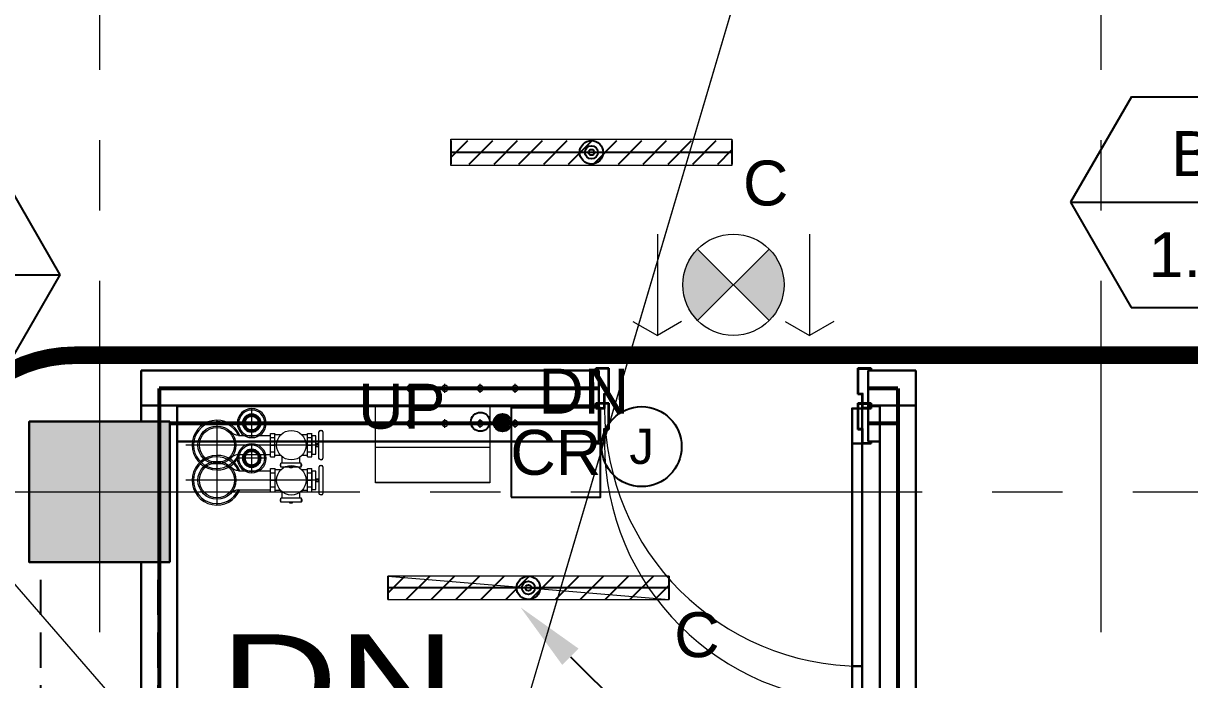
# Model space of a CAD drawing. Header units: inches. Extents: x -26575 to 27, y -11337 to 2257.
# Drawn here: x -22154 to -21954.9, y 989.1 to 1101.2 of the extents above; entities that cross this region are included whole.
import ezdxf
from ezdxf import colors
from ezdxf.entities.mleader import LeaderData, LeaderLine
from ezdxf.enums import TextEntityAlignment as Align
from ezdxf.math import Vec2, Vec3

# ---------------------------------------------------------------- set-up
doc = ezdxf.new("R2010")
doc.units = ezdxf.units.IN
doc.header["$LTSCALE"] = 48
doc.header["$MEASUREMENT"] = 0
for name, pattern in [('A106$0$CENTER', [2, 1.25, -0.25, 0.25, -0.25]), ('A106$0$DGN Style 2', [238.33932, 143.003592, -95.335728]), ('A106$0$DGN Style 4', [381.581252, 190.671456, -95.335728, 0.238339, -95.335728]), ('A112$0$CENTER', [2, 1.25, -0.25, 0.25, -0.25]), ('DASHED2', [0.375, 0.25, -0.125]), ('NB - 12th floor_plan$0$HIDDEN2', [0.1875, 0.125, -0.0625])]:
    doc.linetypes.add(name, pattern=pattern)
for name, color, linetype in [('A-Detl-Iden', 3, 'Continuous'), ('A106$0$A-ANNO-TEXT', 8, 'Continuous'), ('A106$0$A-AREA-IDEN', 8, 'Continuous'), ('A106$0$A-DOOR', 8, 'Continuous'), ('A106$0$A-DOOR-FRAM', 8, 'Continuous'), ('A106$0$A-FLOR-SLEEVE', 8, 'Continuous'), ('A106$0$A-FLOR-SPRK', 8, 'Continuous'), ('A106$0$A-GRID-GRDP0-15', 8, 'Continuous'), ('A106$0$A-WALL-FULL-INTR', 8, 'Continuous'), ('A106$0$bc105-11 - A-WALL-FIRE', 8, 'Continuous'), ('A106$0$E-RISER-SLEEVE', 8, 'Continuous'), ('A112$0$A-ANNO-IDEN', 8, 'Continuous'), ('A112$0$A-ANNO-PATT-1-12', 8, 'Continuous'), ('A112$0$A-DOOR', 8, 'Continuous'), ('A112$0$A-DOOR-FRAM', 8, 'Continuous'), ('A112$0$A-FLOR-SLEEVE', 8, 'Continuous'), ('A112$0$A-FLOR-SPRK', 8, 'Continuous'), ('A112$0$A-GRID-GRDP0-15', 8, 'Continuous'), ('A112$0$A-WALL-FULL-INTR', 8, 'Continuous'), ('A112$0$bc112 - A-WALL-FIRE', 8, 'Continuous'), ('A112$0$E-RISER-SLEEVE', 8, 'Continuous'), ('A612$0$A-COLS-COL1-12', 8, 'Continuous'), ('A612$0$A-FLOR-SLEEVE', 8, 'Continuous'), ('A612$0$br612 - E-Lite', 3, 'Continuous'), ('A612$0$Level 36', 8, 'Continuous'), ('E-Lite', 53, 'Continuous'), ('E-Lite-Emer', 13, 'Continuous'), ('E-Powr-Devc', 233, 'Continuous'), ('E-Powr-Devc @ 96', 233, 'Continuous'), ('E-TEXT', 6, 'Continuous'), ('EWIRE', 2, 'Continuous'), ('EWIRE @ 48', 2, 'Continuous'), ('M-HVAC-blck', 6, 'Continuous'), ('M-HVAC-TEXT', 6, 'Continuous'), ('NB - 12th floor_plan$0$STCBEAMS', 1, 'NB - 12th floor_plan$0$HIDDEN2'), ('NB - 12th floor_plan$0$STCCOLS1', 1, 'NB - 12th floor_plan$0$HIDDEN2'), ('XREF', 7, 'Continuous')]:
    doc.layers.add(name, color=color, linetype=linetype)
doc.styles.add('A106$0$style-Arial', font='arial.ttf')
doc.styles.add('M08', font='arial.ttf', dxfattribs={"height": 7.68})
doc.styles.add('MAMEP ANNO', font='arial.ttf', dxfattribs={"height": 0.078125})
doc.styles.get("Standard").update_dxf_attribs({"font": 'simplex.shx'})

# ---------------------------------------------------------------- blocks, each defined once
blk = doc.blocks.new('*U428')
at = {"layer": 'A106$0$A-DOOR', "linetype": 'Continuous', "lineweight": 0}
blk.add_arc((22, 18.56), 44, 180, 270, dxfattribs=at)
at = {"layer": 'A106$0$A-DOOR', "linetype": 'Continuous', "lineweight": 30}
blk.add_3dface([(22, -25.44), (20.25, -25.44), (20.25, 18.56), (22, 18.56)], dxfattribs=at)
at = {"layer": 'A106$0$A-DOOR-FRAM', "linetype": 'Continuous', "lineweight": 30}
for p, q in [((-21.25, 25.44), (-23.5, 25.44)), ((-23.5, 25.44), (-23.5, 25.06)), ((-21.25, 20.98), (-21.25, 25.44)), ((21.25, 25.44), (23.5, 25.44)), ((21.25, 20.98), (21.25, 25.44)), ((23.5, 25.44), (23.5, 25.06)), ((-22, 18.56), (-22, 20.98)), ((-22, 20.98), (-21.25, 20.98)), ((22, 20.98), (21.25, 20.98)), ((22, 18.56), (22, 20.98)), ((-23.5, 18.56), (-23.5, 18.94)), ((-23.5, 18.56), (-22, 18.56)), ((23.5, 18.56), (22, 18.56)), ((23.5, 18.56), (23.5, 18.94))]:
    blk.add_line(p, q, dxfattribs=at)
at = {"layer": 'A106$0$A-DOOR-FRAM', "linetype": 'Continuous', "lineweight": 13}
for p, q in [((-23.35, 25.06), (-23.5, 25.06)), ((-21.4, 25.29), (-23.35, 25.29)), ((-23.35, 25.29), (-23.35, 25.06)), ((-21.4, 21.13), (-21.4, 25.29)), ((21.4, 21.13), (21.4, 25.29)), ((21.4, 25.29), (23.35, 25.29)), ((23.35, 25.29), (23.35, 25.06)), ((23.35, 25.06), (23.5, 25.06)), ((-22.15, 18.71), (-22.15, 21.13)), ((-22.15, 21.13), (-21.4, 21.13)), ((22.15, 21.13), (21.4, 21.13)), ((22.15, 18.71), (22.15, 21.13)), ((-23.5, 18.94), (-23.35, 18.94)), ((-23.35, 18.71), (-23.35, 18.94)), ((-23.35, 18.71), (-22.15, 18.71)), ((23.35, 18.71), (22.15, 18.71)), ((23.5, 18.94), (23.35, 18.94)), ((23.35, 18.71), (23.35, 18.94))]:
    blk.add_line(p, q, dxfattribs=at)
blk = doc.blocks.new('*D432', base_point=(0, 0))
at = {"linetype": 'Continuous', "lineweight": 0}
for p, q in [((0.75, 0), (-0.75, 0)), ((0, -0.75), (0, 0.75))]:
    blk.add_line(p, q, dxfattribs=at)
blk = doc.blocks.new('*U431')
at = {"layer": 'A106$0$E-RISER-SLEEVE', "linetype": 'Continuous', "lineweight": 13, "extrusion": (0, 0, -1)}
blk.add_circle((0, 0), 0.5, dxfattribs=at)
at = {"linetype": 'Continuous', "lineweight": 0}
blk.add_blockref('*D432', (0, 0), dxfattribs=at)
blk = doc.blocks.new('*U433')
at = {"layer": 'A106$0$A-FLOR-SLEEVE', "linetype": 'Continuous', "lineweight": 13, "extrusion": (0, 0, -1)}
for radius in [19.8, 17.8]:
    blk.add_circle((117.7, 20.8, 0), radius, dxfattribs=at)
at = {"layer": 'A106$0$A-FLOR-SLEEVE', "linetype": 'Continuous', "lineweight": 13}
for radius, start, end in [(34, 22.4795, 337.5205), (32, 23.9695, 336.0305)]:
    blk.add_arc((-165.2, -9.2, 0), radius, start, end, dxfattribs=at)
at = {"layer": 'A106$0$A-FLOR-SPRK', "linetype": 'A106$0$DGN Style 4', "lineweight": 0}
for p, q in [((-117.7, 1, 0), (-117.7, 40.7, 0)), ((-165.2, 25.5, 0), (-165.2, -9.2, 0)), ((-97.9, 20.8, 0), (-137.5, 20.8, 0)), ((-165.2, -9.2, 0), (-207.5, -9.2, 0)), ((-165.2, -9.2, 0), (-165.2, -43.8, 0)), ((-26.1, -9.2, 0), (-165.2, -9.2, 0))]:
    blk.add_line(p, q, dxfattribs=at)
at = {"layer": 'A106$0$A-FLOR-SPRK', "linetype": 'Continuous', "lineweight": 13}
for p, q in [((-135.7, 3.8, 0), (-91.9, 3.8, 0)), ((-91.9, -25.2, 0), (-91.9, 6.8, 0)), ((-91.9, 6.8, 0), (-85.9, 6.8, 0)), ((-91.8, 1, 0), (-85.9, 1, 0)), ((-85.9, -25.1, 0), (-85.9, 7, 0)), ((-77.9, 4.8, 0), (-85.9, 4.8, 0)), ((-41.6, 4.8, 0), (-49.1, 4.8, 0)), ((-41.6, -25.2, 0), (-41.6, 6.8, 0)), ((-41.6, 6.8, 0), (-35.6, 6.8, 0)), ((-41.5, 1, 0), (-35.6, 1, 0)), ((-35.6, -25.1, 0), (-35.6, 7, 0)), ((-91.8, -9.2, 0), (-85.9, -9.2, 0)), ((-41.5, -9.2, 0), (-35.6, -9.2, 0)), ((-135.7, -22.2, 0), (-91.9, -22.2, 0)), ((-91.9, -18.4, 0), (-85.9, -18.4, 0)), ((-91.9, -25.2, 0), (-85.9, -25.2, 0)), ((-91.8, -18.4, 0), (-85.8, -18.4, 0)), ((-78.1, -23.2, 0), (-85.9, -23.2, 0)), ((-75.9, -33.9, 0), (-75.9, -25, 0)), ((-51.9, -33.9, 0), (-51.9, -25.8, 0)), ((-41.6, -23.2, 0), (-49.1, -23.2, 0)), ((-41.6, -18.4, 0), (-35.6, -18.4, 0)), ((-41.6, -25.2, 0), (-35.6, -25.2, 0)), ((-41.5, -18.4, 0), (-35.5, -18.4, 0)), ((-49.9, -33.9, 0), (-77.9, -33.9, 0)), ((-77.9, -39.3, 0), (-77.9, -33.9, 0)), ((-49.9, -39.3, 0), (-77.9, -39.3, 0)), ((-49.9, -39.3, 0), (-49.9, -33.9, 0))]:
    blk.add_line(p, q, dxfattribs=at)
at = {"layer": 'A106$0$A-FLOR-SPRK', "linetype": 'Continuous', "lineweight": 13, "elevation": 0, "flags": 128}
for points in [[(-25.8, -27.2), (-25.8, 8.9)], [(-23.8, 10.9), (-22.6, 10.9)], [(-20.6, 8.9), (-20.6, -27.2)], [(-22.6, -29.2), (-23.8, -29.2)]]:
    blk.add_lwpolyline(points, dxfattribs=at)
at = {"layer": 'A106$0$A-FLOR-SPRK', "linetype": 'Continuous', "lineweight": 30, "extrusion": (0, 0, -1)}
for radius in [11.8, 9.81]:
    blk.add_circle((117.7, 20.8, 0), radius, dxfattribs=at)
at = {"layer": 'A106$0$A-FLOR-SPRK', "linetype": 'Continuous', "lineweight": 13}
for radius in [26, 24]:
    blk.add_circle((-165.2, -9.2, 0), radius, dxfattribs=at)
at = {"layer": 'A106$0$A-FLOR-SPRK', "linetype": 'Continuous', "lineweight": 13, "extrusion": (0, 0, -1)}
for centre, radius, start, end in [((135.3, 18.8, 0), 14.9, 271.6029, 316.2822), ((23.8, -27.2, 0), 2, 270, 360)]:
    blk.add_arc(centre, radius, start, end, dxfattribs=at)
at = {"layer": 'A106$0$A-FLOR-SPRK', "linetype": 'Continuous', "lineweight": 13}
for centre, radius, start, end in [((-23.8, 8.9, 0), 2, 90, 180), ((-22.6, 8.9, 0), 2, 0, 90), ((-135.3, -37.1, 0), 14.9, 91.6029, 136.2822), ((-22.6, -27.2, 0), 2, 270, 0)]:
    blk.add_arc(centre, radius, start, end, dxfattribs=at)
blk.add_ellipse((-63.6, -9.2, 0), major_axis=(0, -20.2), ratio=0.999989, dxfattribs=at)
at = {"layer": 'A106$0$A-FLOR-SPRK', "linetype": 'A106$0$DGN Style 2', "lineweight": 0}
for points in [[(29.7, 43.8, 0), (29.7, 43.8, 0), (29.7, 43.8, 0)], [(51.2, 43.8, 0), (207.5, 43.8, 0), (207.5, -12.5, 0), (51.2, -12.5, 0)]]:
    blk.add_3dface(points, dxfattribs=at)
at = {"layer": 'A106$0$A-FLOR-SPRK', "linetype": 'Continuous', "lineweight": 13}
for points in [[(-35.6, -21.7, 0), (-30.1, -21.7, 0), (-30.1, 3.4, 0), (-35.6, 3.4, 0)], [(-30.1, -11.1, 0), (-25.9, -11.1, 0), (-25.9, -7.6, 0), (-30.1, -7.6, 0)], [(-77.9, -37.7, 0), (-77.9, -35.5, 0), (-78.9, -35.5, 0), (-78.9, -37.7, 0)], [(-62.3, -39.3, 0), (-62.3, -40.5, 0), (-65.8, -40.5, 0), (-65.8, -39.3, 0)], [(-49, -37.7, 0), (-49, -35.5, 0), (-49.9, -35.5, 0), (-49.9, -37.7, 0)]]:
    blk.add_3dface(points, dxfattribs=at)
blk = doc.blocks.new('A106')
at = {"layer": 'A106$0$A-AREA-IDEN', "lineweight": 0, "elevation": 0.21, "flags": 128}
blk.add_lwpolyline([(-21916.08, 1263.35), (-21985.8, 1263.35), (-22071.29, 974.27)], dxfattribs=at)
at = {"layer": 'A106$0$A-FLOR-SPRK', "lineweight": 0}
for points in [[(-22096.6, 1029.79), (-22096.6, 1029.79), (-22096.6, 1029.79)], [(-22093.91, 1029.79), (-22074.38, 1029.79), (-22074.38, 1022.75), (-22093.91, 1022.75)]]:
    blk.add_3dface(points, dxfattribs=at)
at = {"layer": 'A106$0$A-GRID-GRDP0-15', "linetype": 'A106$0$CENTER', "lineweight": 0}
for p, q in [((-22141.02, 2113.24), (-22141.02, -676.9)), ((-21970.01, 2113.24), (-21970.01, 382.21)), ((-23884.56, 1021.17), (-20452.76, 1021.17))]:
    blk.add_line(p, q, dxfattribs=at)
at = {"layer": 'A106$0$A-WALL-FULL-INTR', "lineweight": 30}
for p, q in [((-22055.78, 1035.92), (-22133.9, 1035.92)), ((-22133.9, 1035.92), (-22133.9, 1033.17)), ((-22055.78, 1035.92), (-22055.78, 1029.79)), ((-22001.65, 1035.92), (-22009.77, 1035.92)), ((-22009.77, 1035.92), (-22009.77, 1029.79)), ((-22001.65, 1035.92), (-22001.65, 943.16)), ((-22127.77, 1029.79), (-22127.77, 807.79)), ((-22055.78, 1029.79), (-22127.77, 1029.79)), ((-22007.77, 1029.79), (-22009.77, 1029.79)), ((-22007.77, 1029.79), (-22007.77, 807.79)), ((-22133.9, 1009.17), (-22133.9, 775.04))]:
    blk.add_line(p, q, dxfattribs=at)
at = {"layer": 'A106$0$A-WALL-FULL-INTR', "lineweight": 30, "flags": 128}
blk.add_lwpolyline([(-22151.03, 1009.17), (-22131.44, 1009.17)], dxfattribs=at)
at = {"layer": 'A106$0$bc105-11 - A-WALL-FIRE', "lineweight": 53}
for p, q in [((-22055.78, 1032.86), (-22129.02, 1032.86)), ((-22004.71, 1032.85), (-22009.77, 1032.85)), ((-22004.71, 1032.85), (-22004.71, 805.94)), ((-22130.84, 1009.17), (-22130.84, 805.94))]:
    blk.add_line(p, q, dxfattribs=at)
at = {"layer": 'A106$0$A-DOOR', "lineweight": 0}
blk.add_blockref('*U428', (-22032.77, 1010.86), dxfattribs=at)
at = {"layer": 'A106$0$A-FLOR-SPRK', "lineweight": 0, "xscale": 0.125, "yscale": 0.125, "zscale": 0.125}
blk.add_blockref('*U433', (-22100.31, 1024.32, 0), dxfattribs=at)
at = {"layer": 'A106$0$E-RISER-SLEEVE', "lineweight": 13}
for p in [(-22088.03, 1032.86), (-22082.03, 1032.86), (-22076.03, 1032.86), (-22070.03, 1032.86)]:
    blk.add_blockref('*U431', p, dxfattribs=at)
at = {"layer": 'A106$0$A-ANNO-TEXT', "lineweight": 13, "style": 'A106$0$style-Arial', "width": 1.246875}
blk.add_text('DN', height=16, dxfattribs=at).set_placement((-22120.46, 980.88, 0.21))
blk = doc.blocks.new('PWR-CondDn-Anno')
at = {"color": 0, "linetype": 'ByBlock'}
for radius in [0.0312, 0.026, 0.0208, 0.0156, 0.0104, 0.00521]:
    blk.add_circle((0, 0), radius, dxfattribs=at)
blk = doc.blocks.new('A112')
at = {"layer": 'A112$0$A-ANNO-IDEN', "lineweight": 0, "elevation": 0.21, "flags": 128}
for points in [[(-21916.08, 1263.35), (-21985.8, 1263.35), (-22064.22, 998.19)], [(-22258.29, 1071.71), (-22213.02, 1071.71), (-21973.19, 794.86)]]:
    blk.add_lwpolyline(points, dxfattribs=at)
at = {"layer": 'A112$0$A-ANNO-PATT-1-12', "lineweight": 30, "extrusion": (0, 0, -1)}
blk.add_solid([(22153.02, 1009.17, 0), (22129.02, 1009.17, 0), (22153.02, 1033.17, 0), (22129.02, 1033.17, 0)], dxfattribs=at)
at = {"layer": 'A112$0$A-DOOR', "lineweight": 0}
blk.add_arc((-22010.77, 1035.42), 44, 180, 270, dxfattribs=at)
at = {"layer": 'A112$0$A-DOOR', "lineweight": 30}
blk.add_3dface([(-22010.77, 991.42), (-22012.52, 991.42), (-22012.52, 1035.42), (-22010.77, 1035.42)], dxfattribs=at)
at = {"layer": 'A112$0$A-DOOR-FRAM', "lineweight": 30}
for p, q in [((-22054.02, 1042.29), (-22056.28, 1042.29)), ((-22056.28, 1042.29), (-22056.28, 1041.92)), ((-22054.02, 1037.84), (-22054.02, 1042.29)), ((-22011.53, 1042.29), (-22009.27, 1042.29)), ((-22011.53, 1037.84), (-22011.53, 1042.29)), ((-22009.27, 1042.29), (-22009.27, 1041.92)), ((-22054.77, 1035.42), (-22054.77, 1037.84)), ((-22054.77, 1037.84), (-22054.02, 1037.84)), ((-22010.77, 1037.84), (-22011.53, 1037.84)), ((-22010.77, 1035.42), (-22010.77, 1037.84)), ((-22056.28, 1035.42), (-22056.28, 1035.79)), ((-22009.27, 1035.42), (-22009.27, 1035.79)), ((-22056.28, 1035.42), (-22054.77, 1035.42)), ((-22009.27, 1035.42), (-22010.77, 1035.42))]:
    blk.add_line(p, q, dxfattribs=at)
at = {"layer": 'A112$0$A-DOOR-FRAM', "lineweight": 13}
for p, q in [((-22056.13, 1041.92), (-22056.28, 1041.92)), ((-22054.17, 1042.14), (-22056.13, 1042.14)), ((-22056.13, 1042.14), (-22056.13, 1041.92)), ((-22054.17, 1037.99), (-22054.17, 1042.14)), ((-22011.37, 1037.99), (-22011.37, 1042.14)), ((-22011.37, 1042.14), (-22009.42, 1042.14)), ((-22009.42, 1042.14), (-22009.42, 1041.92)), ((-22009.42, 1041.92), (-22009.27, 1041.92)), ((-22054.92, 1035.57), (-22054.92, 1037.99)), ((-22054.92, 1037.99), (-22054.17, 1037.99)), ((-22010.62, 1037.99), (-22011.37, 1037.99)), ((-22010.62, 1035.57), (-22010.62, 1037.99)), ((-22056.28, 1035.79), (-22056.13, 1035.79)), ((-22056.13, 1035.57), (-22056.13, 1035.79)), ((-22009.27, 1035.79), (-22009.42, 1035.79)), ((-22009.42, 1035.57), (-22009.42, 1035.79)), ((-22056.13, 1035.57), (-22054.92, 1035.57)), ((-22009.42, 1035.57), (-22010.62, 1035.57))]:
    blk.add_line(p, q, dxfattribs=at)
at = {"layer": 'A112$0$A-FLOR-SLEEVE', "lineweight": 13, "extrusion": (0, 0, -1)}
for radius in [2.48, 2.23]:
    blk.add_circle((22115.02, 1032.92), radius, dxfattribs=at)
at = {"layer": 'A112$0$A-FLOR-SLEEVE', "lineweight": 13}
for radius, start, end in [(4.25, 22.4795, 337.5205), (4, 23.9695, 336.0305)]:
    blk.add_arc((-22120.96, 1029.17), radius, start, end, dxfattribs=at)
at = {"layer": 'A112$0$A-FLOR-SPRK', "lineweight": 0}
for p, q in [((-22115.02, 1030.45), (-22115.02, 1035.4)), ((-22120.96, 1033.51), (-22120.96, 1029.17)), ((-22112.55, 1032.92), (-22117.5, 1032.92)), ((-22120.96, 1029.17), (-22126.25, 1029.17)), ((-22120.96, 1029.17), (-22120.96, 1024.84)), ((-22103.58, 1029.17), (-22120.96, 1029.17))]:
    blk.add_line(p, q, dxfattribs=at)
at = {"layer": 'A112$0$A-FLOR-SPRK', "lineweight": 13}
for p, q in [((-22117.27, 1030.8), (-22111.81, 1030.8)), ((-22111.81, 1027.17), (-22111.81, 1031.17)), ((-22111.81, 1031.17), (-22111.06, 1031.17)), ((-22111.79, 1030.44), (-22111.06, 1030.44)), ((-22111.06, 1027.18), (-22111.06, 1031.2)), ((-22110.05, 1030.92), (-22111.06, 1030.92)), ((-22105.51, 1030.92), (-22106.45, 1030.92)), ((-22105.51, 1027.17), (-22105.51, 1031.17)), ((-22105.51, 1031.17), (-22104.76, 1031.17)), ((-22105.5, 1030.44), (-22104.76, 1030.44)), ((-22104.76, 1027.18), (-22104.76, 1031.2)), ((-22111.81, 1028.02), (-22111.06, 1028.02)), ((-22111.79, 1029.17), (-22111.06, 1029.17)), ((-22111.79, 1028.02), (-22111.04, 1028.02)), ((-22105.51, 1028.02), (-22104.76, 1028.02)), ((-22105.5, 1029.17), (-22104.76, 1029.17)), ((-22105.5, 1028.02), (-22104.75, 1028.02)), ((-22117.27, 1027.55), (-22111.81, 1027.55)), ((-22111.81, 1027.17), (-22111.06, 1027.17)), ((-22110.07, 1027.42), (-22111.06, 1027.42)), ((-22106.56, 1026.09), (-22110.06, 1026.09)), ((-22110.06, 1025.41), (-22110.06, 1026.09)), ((-22109.81, 1026.09), (-22109.81, 1027.2)), ((-22106.81, 1026.09), (-22106.81, 1027.09)), ((-22106.56, 1025.41), (-22106.56, 1026.09)), ((-22105.51, 1027.42), (-22106.45, 1027.42)), ((-22105.51, 1027.17), (-22104.76, 1027.17)), ((-22106.56, 1025.41), (-22110.06, 1025.41))]:
    blk.add_line(p, q, dxfattribs=at)
at = {"layer": 'A112$0$A-FLOR-SPRK', "lineweight": 13, "flags": 128}
for points in [[(-22103.29, 1031.68), (-22103.13, 1031.68)], [(-22103.54, 1026.92), (-22103.54, 1031.43)], [(-22102.88, 1031.43), (-22102.88, 1026.92)], [(-22103.13, 1026.67), (-22103.29, 1026.67)]]:
    blk.add_lwpolyline(points, dxfattribs=at)
at = {"layer": 'A112$0$A-FLOR-SPRK', "lineweight": 30, "extrusion": (0, 0, -1)}
for radius in [1.48, 1.23]:
    blk.add_circle((22115.02, 1032.92), radius, dxfattribs=at)
at = {"layer": 'A112$0$A-FLOR-SPRK', "lineweight": 13}
for radius in [3.25, 3]:
    blk.add_circle((-22120.96, 1029.17), radius, dxfattribs=at)
for centre, radius, start, end in [((-22103.29, 1031.43), 0.25, 90, 180), ((-22103.13, 1031.43), 0.25, 0, 90), ((-22117.22, 1025.68), 1.87, 91.6029, 136.2822), ((-22103.13, 1026.92), 0.25, 270, 0)]:
    blk.add_arc(centre, radius, start, end, dxfattribs=at)
at = {"layer": 'A112$0$A-FLOR-SPRK', "lineweight": 13, "extrusion": (0, 0, -1)}
for centre, radius, start, end in [((22117.22, 1032.67), 1.87, 271.6029, 316.2822), ((22103.29, 1026.92), 0.25, 270, 0)]:
    blk.add_arc(centre, radius, start, end, dxfattribs=at)
at = {"layer": 'A112$0$A-FLOR-SPRK', "lineweight": 13}
blk.add_ellipse((-22108.26, 1029.16), major_axis=(0, -2.52), ratio=0.999989, dxfattribs=at)
at = {"layer": 'A112$0$A-FLOR-SPRK', "lineweight": 0}
for points in [[(-22096.6, 1035.79), (-22096.6, 1035.79), (-22096.6, 1035.79)], [(-22096.6, 1035.79), (-22096.6, 1035.79), (-22096.6, 1035.79)], [(-22093.91, 1035.79), (-22074.38, 1035.79), (-22074.38, 1028.75), (-22093.91, 1028.75)], [(-22093.91, 1035.79), (-22074.38, 1035.79), (-22074.38, 1028.75), (-22093.91, 1028.75)]]:
    blk.add_3dface(points, dxfattribs=at)
at = {"layer": 'A112$0$A-FLOR-SPRK', "lineweight": 13}
for points in [[(-22104.77, 1027.61), (-22104.08, 1027.61), (-22104.08, 1030.75), (-22104.77, 1030.75)], [(-22104.08, 1028.93), (-22103.55, 1028.93), (-22103.55, 1029.37), (-22104.08, 1029.37)], [(-22110.06, 1025.6), (-22110.06, 1025.88), (-22110.17, 1025.88), (-22110.17, 1025.6)], [(-22106.44, 1025.6), (-22106.44, 1025.88), (-22106.56, 1025.88), (-22106.56, 1025.6)], [(-22108.1, 1025.41), (-22108.1, 1025.26), (-22108.54, 1025.26), (-22108.54, 1025.41)]]:
    blk.add_3dface(points, dxfattribs=at)
at = {"layer": 'A112$0$A-GRID-GRDP0-15', "linetype": 'A112$0$CENTER', "lineweight": 0}
for p, q in [((-22141.02, 2113.24), (-22141.02, -676.9)), ((-21970.01, 2113.24), (-21970.01, 382.21)), ((-23884.56, 1021.17), (-20452.76, 1021.17))]:
    blk.add_line(p, q, dxfattribs=at)
at = {"layer": 'A112$0$A-WALL-FULL-INTR', "lineweight": 30}
for p, q in [((-22055.78, 1041.92), (-22133.9, 1041.92)), ((-22133.9, 1041.92), (-22133.9, 1033.17)), ((-22055.78, 1041.92), (-22055.78, 1035.79)), ((-22001.65, 1041.92), (-22009.77, 1041.92)), ((-22009.77, 1041.92), (-22009.77, 1035.79)), ((-22001.65, 1041.92), (-22001.65, 941.16)), ((-22127.77, 1035.79), (-22127.77, 807.79)), ((-22055.78, 1035.79), (-22127.77, 1035.79)), ((-22007.77, 1035.79), (-22009.77, 1035.79)), ((-22007.77, 1035.79), (-22007.77, 807.79)), ((-22133.9, 1009.17), (-22133.9, 775.04))]:
    blk.add_line(p, q, dxfattribs=at)
at = {"layer": 'A112$0$bc112 - A-WALL-FIRE', "lineweight": 53}
for p, q in [((-22130.84, 1038.86), (-22130.84, 805.94)), ((-22055.78, 1038.86), (-22130.84, 1038.86)), ((-22004.71, 1038.85), (-22009.77, 1038.85)), ((-22004.71, 1038.85), (-22004.71, 805.94))]:
    blk.add_line(p, q, dxfattribs=at)
at = {"layer": 'A112$0$E-RISER-SLEEVE', "lineweight": 0}
for p, q in [((-22087.28, 1038.86), (-22088.78, 1038.86)), ((-22088.03, 1038.11), (-22088.03, 1039.61)), ((-22081.28, 1038.86), (-22082.78, 1038.86)), ((-22082.03, 1038.11), (-22082.03, 1039.61)), ((-22075.28, 1038.86), (-22076.78, 1038.86)), ((-22076.03, 1038.11), (-22076.03, 1039.61)), ((-22069.28, 1038.86), (-22070.78, 1038.86)), ((-22070.03, 1038.11), (-22070.03, 1039.61))]:
    blk.add_line(p, q, dxfattribs=at)
at = {"layer": 'A112$0$E-RISER-SLEEVE', "lineweight": 13, "extrusion": (0, 0, -1)}
for centre in [(22088.03, 1038.86), (22082.03, 1038.86), (22076.03, 1038.86), (22070.03, 1038.86)]:
    blk.add_circle(centre, 0.5, dxfattribs=at)
blk = doc.blocks.new('A612')
at = {"layer": 'A612$0$Level 36', "lineweight": 30, "extrusion": (0, 0, -1)}
for points in [[(22038.88, 1062.65), (22039.1, 1062.42), (22039.33, 1062.17), (22039.58, 1061.86), (22039.81, 1061.55), (22040.03, 1061.22), (22040.21, 1060.94), (22040.38, 1060.64), (22040.54, 1060.32), (22040.77, 1059.81), (22041.01, 1059.16), (22041.13, 1058.72), (22041.23, 1058.33), (22041.33, 1057.75), (22041.4, 1057.08), (22041.41, 1056.44), (22041.38, 1055.72), (22041.27, 1054.98), (22041.18, 1054.54), (22040.97, 1053.79), (22040.68, 1053.06), (22040.29, 1052.28), (22039.77, 1051.47), (22039.33, 1050.91), (22038.88, 1050.43), (22032.77, 1056.54)], [(22026.67, 1062.65), (22032.77, 1056.54), (22026.67, 1050.43), (22026.44, 1050.66), (22026.22, 1050.91), (22025.97, 1051.22), (22025.74, 1051.53), (22025.52, 1051.85), (22025.34, 1052.14), (22025.17, 1052.44), (22025, 1052.76), (22024.78, 1053.27), (22024.54, 1053.92), (22024.41, 1054.36), (22024.32, 1054.75), (22024.22, 1055.32), (22024.15, 1056), (22024.14, 1056.63), (22024.17, 1057.36), (22024.28, 1058.1), (22024.37, 1058.53), (22024.58, 1059.28), (22024.87, 1060.02), (22025.26, 1060.8), (22025.78, 1061.61), (22026.22, 1062.16)]]:
    blk.add_hatch(color=256, dxfattribs=at).paths.add_polyline_path(points)
at = {"layer": 'A612$0$A-COLS-COL1-12', "lineweight": 30}
blk.add_3dface([(-22129.02, 1009.17), (-22153.02, 1009.17), (-22153.02, 1033.17), (-22129.02, 1033.17)], dxfattribs=at)
at = {"layer": 'A612$0$A-FLOR-SLEEVE', "lineweight": 13, "extrusion": (0, 0, -1)}
for radius in [2.48, 2.23]:
    blk.add_circle((22115.02, 1032.92), radius, dxfattribs=at)
at = {"layer": 'A612$0$A-FLOR-SLEEVE', "lineweight": 13}
for radius, start, end in [(4.25, 22.4795, 337.5205), (4, 23.9695, 336.0305)]:
    blk.add_arc((-22120.96, 1029.17), radius, start, end, dxfattribs=at)
at = {"layer": 'A612$0$br612 - E-Lite', "lineweight": 0}
blk.add_line((-22091.77, 1006.79), (-22043.77, 1002.79), dxfattribs=at)
at = {"layer": 'A612$0$br612 - E-Lite', "lineweight": 13}
for points in [[(-22081.02, 1081.41), (-22033.02, 1081.41), (-22033.02, 1076.91), (-22081.02, 1076.91)], [(-22091.77, 1002.79), (-22043.77, 1002.79), (-22043.77, 1006.79), (-22091.77, 1006.79)]]:
    blk.add_3dface(points, dxfattribs=at)
at = {"layer": 'A612$0$Level 36', "lineweight": 13}
for p, q in [((-22045.76, 1065.18, 0.01), (-22045.76, 1047.9, 0.01)), ((-22019.79, 1065.18, 0.01), (-22019.79, 1047.9, 0.01)), ((-22038.88, 1050.43, 0.01), (-22026.67, 1062.65, 0.01)), ((-22026.67, 1050.43, 0.01), (-22038.88, 1062.65, 0.01)), ((-22049.92, 1050.3, 0.01), (-22045.76, 1047.9, 0.01)), ((-22041.61, 1050.3, 0.01), (-22045.76, 1047.9, 0.01)), ((-22023.94, 1050.3, 0.01), (-22019.79, 1047.9, 0.01)), ((-22015.63, 1050.3, 0.01), (-22019.79, 1047.9, 0.01))]:
    blk.add_line(p, q, dxfattribs=at)
blk.add_circle((-22032.77, 1056.54, 0.01), 8.64, dxfattribs=at)
blk = doc.blocks.new('NB - 12th floor_plan')
at = {"layer": 'NB - 12th floor_plan$0$STCBEAMS'}
for p, q in [((-22151.01, 379.16), (-22151.03, 1009.17)), ((-22131.02, 379.16), (-22131.02, 1009.17))]:
    blk.add_line(p, q, dxfattribs=at)
at = {"layer": 'NB - 12th floor_plan$0$STCCOLS1', "elevation": 0}
blk.add_lwpolyline([(-22129.02, 1009.17), (-22153.02, 1009.17), (-22153.02, 1033.17), (-22129.02, 1033.17)], close=True, dxfattribs=at)
blk = doc.blocks.new('LFIND4')
for p, q in [((-24, 2), (-24, -2)), ((24, 2), (24, -2)), ((24, 0), (-24, 0))]:
    blk.add_line(p, q)
for radius in [2, 1.12, 0.5]:
    blk.add_circle((0, 0), radius)
blk = doc.blocks.new('CardReader')
at = {"linetype": 'Continuous'}
blk.add_lwpolyline([(-22610.68, 1169.61), (-22595.44, 1169.61), (-22595.44, 1184.86), (-22610.68, 1184.86)], close=True, dxfattribs=at)
at = {"style": 'M08'}
blk.add_text('CR', height=7.688, dxfattribs=at).set_placement((-22603.06, 1177.24), align=Align.MIDDLE_CENTER)
blk = doc.blocks.new('Symbol-Thermostat-Anno')
at = {"color": 0, "linetype": 'ByBlock'}
blk.add_circle((0, 0), 0.0711, dxfattribs=at)
at = {"color": 0, "linetype": 'ByBlock', "style": 'MAMEP ANNO'}
blk.add_attdef('T', text='', height=0.0625, dxfattribs=at).set_placement((0, 0), align=Align.MIDDLE)
blk = doc.blocks.new('MLD-KeyNote')
at = {"color": 0, "linetype": 'Continuous', "transparency": 16777216}
blk.add_lwpolyline([(-0.09375, -0.09375), (0.09375, -0.09375), (0.09375, 0.09375), (-0.09375, 0.09375)], close=True, dxfattribs=at)
at = {"color": 0, "linetype": 'ByBlock', "transparency": 16777216, "style": 'MAMEP ANNO'}
blk.add_attdef('ID', text='', height=0.10156, dxfattribs=at).set_placement((0, 0), align=Align.MIDDLE_CENTER)
blk = doc.blocks.new('A$C73FD2CE6')
at = {"layer": 'M-HVAC-blck'}
for p, q in [((10.41, 36), (0, 18.01)), ((10.41, 36), (31.18, 36)), ((41.57, 17.97), (31.18, 36)), ((0, 18.01), (10.37, 0)), ((0.01, 17.99), (41.56, 17.99)), ((31.17, 0), (41.57, 17.97)), ((10.37, 0), (31.17, 0))]:
    blk.add_line(p, q, dxfattribs=at)
at = {"layer": 'M-HVAC-TEXT', "style": 'M08'}
for tag, p in [('2', (20.78, 26.3)), ('1', (20.78, 8.99))]:
    blk.add_attdef(tag, text='', height=7.68, dxfattribs=at).set_placement(p, align=Align.MIDDLE)

msp = doc.modelspace()

# ---------------------------------------------------------------- hatches: boundary and pattern name
at = {"layer": 'E-Lite-Emer'}
h = msp.add_hatch(dxfattribs=at)
h.set_pattern_fill('ANSI31', color=256, scale=24, angle=180, style=0)
h.set_pattern_definition([(225, (-24152.5473, 3800.9135), (2.1213203, -2.1213203), [])])
h.paths.add_polyline_path([(-22033.02, 1081.16), (-22081.02, 1081.16), (-22081.02, 1077.16), (-22033.02, 1077.16)])
h = msp.add_hatch(dxfattribs=at)
h.set_pattern_fill('ANSI31', color=256, scale=24, angle=180, style=0)
h.set_pattern_definition([(225, (-24163.3017, 3726.5522), (2.1213203, -2.1213203), [])])
h.paths.add_polyline_path([(-22043.78, 1006.8), (-22091.78, 1006.8), (-22091.78, 1002.8), (-22043.78, 1002.8)])

# ---------------------------------------------------------------- linework, layer by layer
at = {"layer": 'A-Detl-Iden', "linetype": 'DASHED2', "const_width": 3, "flags": 128}
msp.add_lwpolyline([(-22145.19, 1044.51), (-21552.64, 1044.51, -0.414214), (-21528.64, 1020.51), (-21528.64, 536.77, -0.414214), (-21552.64, 512.77), (-22145.19, 512.77, -0.414214), (-22169.19, 536.77), (-22169.19, 1020.51, -0.414214)], format="xyb", close=True, dxfattribs=at)
at = {"layer": 'EWIRE'}
msp.add_circle((-22075.98, 1033.14), 1.62, dxfattribs=at)

# ---------------------------------------------------------------- block references
at = {"layer": 'E-Lite'}
for p in [(-22057.02, 1079.16), (-22067.78, 1004.8)]:
    msp.add_blockref('LFIND4', p, dxfattribs=at)
at = {"layer": 'E-Powr-Devc'}
msp.add_blockref('CardReader', (539.95, -149.31), dxfattribs=at)
at = {"layer": 'E-Powr-Devc @ 96', "xscale": 96, "yscale": 96, "zscale": 96}
msp.add_blockref('Symbol-Thermostat-Anno', (-22048.44, 1028.91), dxfattribs=at).add_auto_attribs({'T': 'J'})
at = {"layer": 'EWIRE @ 48', "xscale": 48, "yscale": 48, "zscale": 48}
msp.add_blockref('PWR-CondDn-Anno', (-22072.2, 1033.01), dxfattribs=at)
at = {"layer": 'M-HVAC-blck'}
for p, values in [((-21975.2, 1052.64), {'2': 'B', '1': '1.5'}), ((-22189.32, 1040.26), {'2': 'B', '1': '3.5'})]:
    msp.add_blockref('A$C73FD2CE6', p, dxfattribs=at).add_auto_attribs(values)
at = {"layer": 'XREF'}
for name in ['A106', 'A112', 'NB - 12th floor_plan', 'A612']:
    msp.add_blockref(name, (0, 0), dxfattribs=at)

# ---------------------------------------------------------------- texts
at = {"layer": 'E-TEXT', "style": 'M08'}
for s, p in [('C', (-22031.14, 1070.08)), ('DN', (-22066.06, 1034.54)), ('UP', (-22096.85, 1031.97)), ('C', (-22042.88, 992.95))]:
    msp.add_text(s, height=7.68, dxfattribs=at).set_placement(p)

# ---------------------------------------------------------------- leaders
at = {"layer": 'E-TEXT'}
ml = msp.add_multileader_block('Standard', dxfattribs=at)
ml.set_content('MLD-KeyNote', color=256, scale=96)
ml.set_attribute('ID', '1', width=0)
ml.set_leader_properties(color=256, linetype='Continuous')
ml.build(insert=Vec2(0, 0))
ml.multileader.update_dxf_attribs({"has_dogleg": 0, "text_left_attachment_type": 2, "text_right_attachment_type": 2, "dogleg_length": 3.84, "arrow_head_size": 12, "scale": 96})
ctx = ml.context
ctx.base_point, ctx.scale, ctx.char_height, ctx.arrow_head_size, ctx.landing_gap_size, ctx.plane_origin = Vec3(-22030.51, 972.83), 96, 737.28, 12, 384, Vec3(-22056.93, 1001.76)
ctx.left_attachment, ctx.right_attachment = 2, 2
notes = []
notes.append((ctx, [(0, (1, 1, 0), (-22399.51, 972.83), (1, 0), 369, [(0, [(-22069.13, 1001.47), (-22040.23, 972.83)], 0, [])])]))
ctx.block.insert = Vec3(-22021.51, 972.83)
for ctx, leaders in notes:
    for number, flags, end, landing, length, lines in leaders:
        leader = LeaderData()
        leader.index, (leader.has_last_leader_line, leader.has_dogleg_vector, leader.attachment_direction) = number, flags
        leader.last_leader_point, leader.dogleg_vector, leader.dogleg_length = Vec3(end), Vec3(landing), length
        for number, points, colour, breaks in lines:
            line = LeaderLine()
            line.index, line.vertices, line.color, line.breaks = number, Vec3.list(points), colors.encode_raw_color(colour), breaks
            leader.lines.append(line)
        ctx.leaders.append(leader)

doc.saveas('drawing.dxf')
